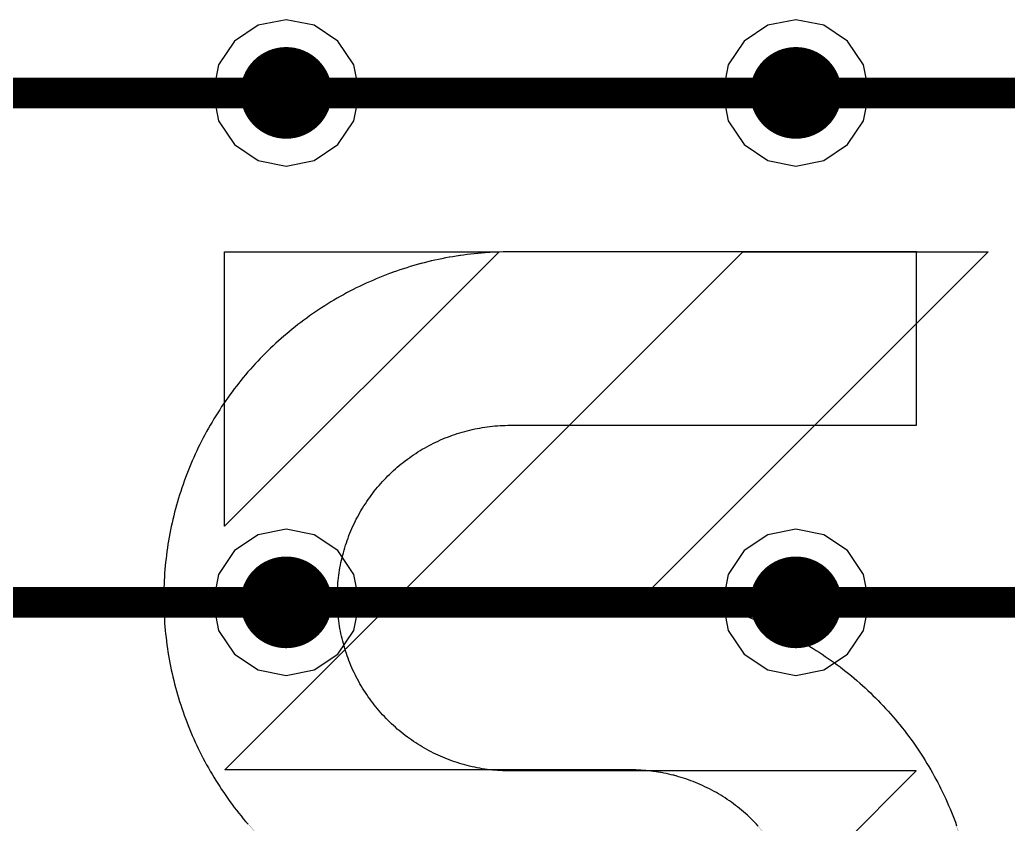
# Model space of a CAD drawing. Extents: x 17 to 262, y 47 to 156.
# Drawn here: x 108.693 to 113.542, y 51.411 to 55.359 of the extents above; entities that cross this region are included whole.
import ezdxf

# ---------------------------------------------------------------- set-up
doc = ezdxf.new("R2010")
doc.units = 0
doc.layers.get('0').update_dxf_attribs({"linetype": 'CONTINUOUS'})
for name, color, linetype in [('BOTTOMLAYER', 5, 'CONTINUOUS'), ('BOTTOMOVERLAY', 54, 'CONTINUOUS'), ('MIDLAYER1', 16, 'CONTINUOUS'), ('MIDLAYER2', 76, 'CONTINUOUS'), ('MULTILAYER', 9, 'CONTINUOUS'), ('TOPLAYER', 1, 'CONTINUOUS'), ('TOPOVERLAY', 2, 'CONTINUOUS'), ('TOPSOLDER', 216, 'CONTINUOUS'), ('VIAHOLELAYER', 16, 'CONTINUOUS')]:
    doc.layers.add(name, color=color, linetype=linetype)

# ---------------------------------------------------------------- blocks, each defined once
blk = doc.blocks.new('3DR_SMALL_B_1')
at = {"layer": 'BOTTOMOVERLAY'}
for p, q in [((5.8347, 2.533), (3.2928, -0.009)), ((6.5817, 0.239), (6.5701, 0.2525)), ((6.5931, 0.2253), (6.5817, 0.239)), ((6.6044, 0.2115), (6.5931, 0.2253)), ((6.6155, 0.1976), (6.6044, 0.2115)), ((6.6265, 0.1836), (6.6155, 0.1976)), ((6.6374, 0.1695), (6.6265, 0.1836)), ((6.6481, 0.1552), (6.6374, 0.1695)), ((6.6586, 0.1409), (6.6481, 0.1552)), ((6.669, 0.1264), (6.6586, 0.1409)), ((6.6793, 0.1118), (6.669, 0.1264)), ((6.6894, 0.0971), (6.6793, 0.1118)), ((6.6993, 0.0823), (6.6894, 0.0971)), ((6.7091, 0.0674), (6.6993, 0.0823)), ((6.7187, 0.0525), (6.7091, 0.0674)), ((6.7282, 0.0374), (6.7187, 0.0525)), ((6.7375, 0.0222), (6.7282, 0.0374)), ((6.7466, 0.0069), (6.7375, 0.0222)), ((6.7556, -0.0085), (6.7466, 0.0069)), ((3.2928, -0.009), (5.2849, -0.009)), ((5.2849, -0.009), (5.2849, -0.009)), ((5.2849, -0.009), (5.2849, -0.009)), ((5.2849, -0.009), (5.296, -0.0091)), ((5.296, -0.0091), (5.3086, -0.0094)), ((5.3086, -0.0094), (5.3212, -0.0099)), ((5.3212, -0.0099), (5.3337, -0.0105)), ((5.3337, -0.0105), (5.3463, -0.0114)), ((5.3463, -0.0114), (5.3588, -0.0124)), ((5.3588, -0.0124), (5.3714, -0.0136)), ((5.3714, -0.0136), (5.3839, -0.015)), ((5.3839, -0.015), (5.3963, -0.0166)), ((5.3963, -0.0166), (5.4088, -0.0183)), ((5.4088, -0.0183), (5.4212, -0.0203)), ((5.4212, -0.0203), (5.4336, -0.0224)), ((5.4336, -0.0224), (5.446, -0.0247)), ((5.446, -0.0247), (5.4583, -0.0272)), ((5.4583, -0.0272), (5.4706, -0.0299)), ((5.4706, -0.0299), (5.4829, -0.0328)), ((5.4829, -0.0328), (5.4951, -0.0358)), ((5.4951, -0.0358), (5.5072, -0.0391)), ((5.5072, -0.0391), (5.5193, -0.0425)), ((5.5193, -0.0425), (5.5314, -0.046)), ((5.5314, -0.046), (5.5434, -0.0498)), ((6.7644, -0.024), (6.7556, -0.0085)), ((6.7731, -0.0395), (6.7644, -0.024)), ((6.7816, -0.0552), (6.7731, -0.0395)), ((5.5434, -0.0498), (5.5554, -0.0537)), ((5.5554, -0.0537), (5.5672, -0.0579)), ((5.5672, -0.0579), (5.5791, -0.0622)), ((5.5791, -0.0622), (5.5908, -0.0666)), ((5.5908, -0.0666), (5.6025, -0.0713)), ((5.6025, -0.0713), (5.6142, -0.0761)), ((5.6142, -0.0761), (5.6257, -0.0811)), ((5.6257, -0.0811), (5.6372, -0.0862)), ((5.6372, -0.0862), (5.6486, -0.0916)), ((5.6486, -0.0916), (5.6599, -0.097)), ((6.79, -0.071), (6.7816, -0.0552)), ((6.7981, -0.0868), (6.79, -0.071)), ((6.8061, -0.1027), (6.7981, -0.0868)), ((5.6599, -0.097), (5.6711, -0.1027)), ((5.6711, -0.1027), (5.6823, -0.1085)), ((5.6823, -0.1085), (5.6933, -0.1145)), ((5.6933, -0.1145), (5.7043, -0.1207)), ((5.7043, -0.1207), (5.7152, -0.127)), ((5.7152, -0.127), (5.726, -0.1335)), ((5.726, -0.1335), (5.7367, -0.1401)), ((5.7367, -0.1401), (5.7473, -0.1469)), ((6.814, -0.1187), (6.8061, -0.1027)), ((6.8216, -0.1348), (6.814, -0.1187)), ((6.8291, -0.1509), (6.8216, -0.1348)), ((5.7473, -0.1469), (5.7577, -0.1539)), ((5.7577, -0.1539), (5.7681, -0.161)), ((5.7681, -0.161), (5.7784, -0.1682)), ((5.7784, -0.1682), (5.7886, -0.1756)), ((5.7886, -0.1756), (5.7986, -0.1832)), ((5.7986, -0.1832), (5.8086, -0.1909)), ((5.8086, -0.1909), (5.8184, -0.1988)), ((6.8365, -0.1672), (6.8291, -0.1509)), ((6.8436, -0.1835), (6.8365, -0.1672)), ((6.8506, -0.1999), (6.8436, -0.1835)), ((5.8184, -0.1988), (5.8281, -0.2068)), ((5.8281, -0.2068), (5.8377, -0.2149)), ((5.8377, -0.2149), (5.8472, -0.2232)), ((5.8472, -0.2232), (5.8565, -0.2316)), ((5.8565, -0.2316), (5.8657, -0.2402)), ((5.8657, -0.2402), (5.8748, -0.2489)), ((6.8574, -0.2164), (6.8506, -0.1999)), ((6.8641, -0.2329), (6.8574, -0.2164)), ((6.8706, -0.2495), (6.8641, -0.2329)), ((5.8748, -0.2489), (5.8838, -0.2577)), ((5.8838, -0.2577), (5.8926, -0.2667)), ((5.8926, -0.2667), (5.9013, -0.2758)), ((5.9013, -0.2758), (5.9099, -0.285)), ((5.9099, -0.285), (5.9183, -0.2943)), ((6.8769, -0.2662), (6.8706, -0.2495)), ((6.883, -0.2829), (6.8769, -0.2662)), ((6.8889, -0.2997), (6.883, -0.2829)), ((5.9183, -0.2943), (5.9266, -0.3038)), ((5.9266, -0.3038), (5.9347, -0.3134)), ((5.9347, -0.3134), (5.9427, -0.3231)), ((5.9427, -0.3231), (5.9506, -0.3329)), ((5.9506, -0.3329), (5.9583, -0.3429)), ((6.8947, -0.3165), (6.8889, -0.2997)), ((6.9003, -0.3335), (6.8947, -0.3165)), ((6.9057, -0.3504), (6.9003, -0.3335)), ((5.9583, -0.3429), (5.9658, -0.3529)), ((5.9658, -0.3529), (5.9733, -0.3631)), ((5.9733, -0.3631), (5.9805, -0.3734)), ((5.9805, -0.3734), (5.9876, -0.3837)), ((5.9876, -0.3837), (5.9946, -0.3942)), ((6.911, -0.3675), (6.9057, -0.3504)), ((6.916, -0.3845), (6.911, -0.3675)), ((6.9209, -0.4017), (6.916, -0.3845)), ((5.9946, -0.3942), (6.0014, -0.4048)), ((6.0014, -0.4048), (6.008, -0.4155)), ((6.008, -0.4155), (6.0145, -0.4263)), ((6.0145, -0.4263), (6.0208, -0.4372)), ((6.9256, -0.4189), (6.9209, -0.4017)), ((6.9301, -0.4361), (6.9256, -0.4189)), ((6.9345, -0.4534), (6.9301, -0.4361)), ((6.0208, -0.4372), (6.027, -0.4481)), ((6.027, -0.4481), (6.0329, -0.4592)), ((6.0329, -0.4592), (6.0388, -0.4704)), ((6.0388, -0.4704), (6.0444, -0.4816)), ((6.0444, -0.4816), (6.0499, -0.4929)), ((6.9386, -0.4707), (6.9345, -0.4534)), ((6.9426, -0.4881), (6.9386, -0.4707)), ((6.0499, -0.4929), (6.0553, -0.5043)), ((6.0553, -0.5043), (6.0604, -0.5158)), ((6.0604, -0.5158), (6.0654, -0.5273)), ((6.0654, -0.5273), (6.0702, -0.539)), ((6.9464, -0.5055), (6.9426, -0.4881)), ((6.95, -0.5229), (6.9464, -0.5055)), ((6.9534, -0.5404), (6.95, -0.5229)), ((6.0702, -0.539), (6.0749, -0.5506)), ((6.0749, -0.5506), (6.0793, -0.5624)), ((6.0793, -0.5624), (6.0836, -0.5742)), ((6.0836, -0.5742), (6.0877, -0.5861)), ((6.9567, -0.5579), (6.9534, -0.5404)), ((6.9597, -0.5755), (6.9567, -0.5579)), ((6.9626, -0.5931), (6.9597, -0.5755)), ((6.0877, -0.5861), (6.0917, -0.5981)), ((6.0917, -0.5981), (6.0954, -0.6101)), ((6.0954, -0.6101), (6.099, -0.6221)), ((6.099, -0.6221), (6.1024, -0.6343)), ((6.9653, -0.6107), (6.9626, -0.5931)), ((6.9678, -0.6283), (6.9653, -0.6107)), ((6.9702, -0.646), (6.9678, -0.6283)), ((6.1024, -0.6343), (6.1057, -0.6464)), ((6.1057, -0.6464), (6.1087, -0.6586)), ((6.1087, -0.6586), (6.1116, -0.6709)), ((6.1116, -0.6709), (6.1143, -0.6832)), ((6.9723, -0.6637), (6.9702, -0.646)), ((6.9743, -0.6814), (6.9723, -0.6637)), ((6.1143, -0.6832), (6.1168, -0.6955)), ((6.1168, -0.6955), (6.1191, -0.7079)), ((6.1191, -0.7079), (6.1212, -0.7203)), ((6.1212, -0.7203), (6.1232, -0.7327)), ((6.976, -0.6991), (6.9743, -0.6814)), ((6.9776, -0.7169), (6.976, -0.6991)), ((6.979, -0.7346), (6.9776, -0.7169)), ((6.1232, -0.7327), (6.1249, -0.7451)), ((6.1249, -0.7451), (6.1265, -0.7576)), ((6.1265, -0.7576), (6.1279, -0.7701)), ((6.1279, -0.7701), (6.1291, -0.7827)), ((6.9802, -0.7524), (6.979, -0.7346)), ((6.9812, -0.7702), (6.9802, -0.7524)), ((6.9821, -0.788), (6.9812, -0.7702)), ((6.1291, -0.7827), (6.1301, -0.7952)), ((6.1301, -0.7952), (6.131, -0.8077)), ((6.131, -0.8077), (6.1316, -0.8203)), ((6.1316, -0.8203), (6.1321, -0.8329)), ((6.9827, -0.8058), (6.9821, -0.788)), ((6.9832, -0.8236), (6.9827, -0.8058)), ((6.9835, -0.8414), (6.9832, -0.8236)), ((6.1321, -0.8329), (6.1324, -0.8455)), ((6.1324, -0.8689), (6.1321, -0.8814)), ((6.1324, -0.8455), (6.1325, -0.8572)), ((6.1325, -0.8572), (6.1324, -0.8572)), ((6.1324, -0.8572), (6.1324, -0.8572)), ((6.1324, -0.8572), (6.1324, -0.8572)), ((6.1324, -0.8572), (6.1325, -0.8572)), ((6.1325, -0.8572), (6.1324, -0.8689)), ((6.9836, -0.8572), (6.9835, -0.8414)), ((6.9835, -0.8732), (6.9836, -0.8572)), ((6.9836, -0.8572), (6.9836, -0.8572)), ((6.9836, -0.8572), (6.9836, -0.8572)), ((6.9836, -0.8572), (6.9836, -0.8572)), ((6.9836, -0.8572), (6.9836, -0.8572)), ((6.9836, -0.8572), (6.9836, -0.8572)), ((6.1301, -0.9191), (6.1291, -0.9317)), ((6.131, -0.9066), (6.1301, -0.9191)), ((6.1316, -0.894), (6.131, -0.9066)), ((6.1321, -0.8814), (6.1316, -0.894)), ((6.9821, -0.9266), (6.9827, -0.9088)), ((6.9827, -0.9088), (6.9832, -0.891)), ((6.9832, -0.891), (6.9835, -0.8732)), ((6.1249, -0.9692), (6.1232, -0.9816)), ((6.1265, -0.9567), (6.1249, -0.9692)), ((6.1279, -0.9442), (6.1265, -0.9567)), ((6.1291, -0.9317), (6.1279, -0.9442)), ((6.979, -0.9799), (6.9802, -0.9622)), ((6.9802, -0.9622), (6.9812, -0.9444)), ((6.9812, -0.9444), (6.9821, -0.9266)), ((6.1191, -1.0065), (6.1168, -1.0188)), ((6.1212, -0.9941), (6.1191, -1.0065)), ((6.1232, -0.9816), (6.1212, -0.9941)), ((6.9743, -1.0332), (6.976, -1.0154)), ((6.976, -1.0154), (6.9776, -0.9977)), ((6.9776, -0.9977), (6.979, -0.9799)), ((6.1087, -1.0557), (6.1057, -1.0679)), ((6.1116, -1.0435), (6.1087, -1.0557)), ((6.1143, -1.0312), (6.1116, -1.0435)), ((6.1168, -1.0188), (6.1143, -1.0312)), ((6.9702, -1.0686), (6.9723, -1.0509)), ((6.9723, -1.0509), (6.9743, -1.0332)), ((6.0954, -1.1043), (6.0917, -1.1163)), ((6.099, -1.0922), (6.0954, -1.1043)), ((6.1024, -1.0801), (6.099, -1.0922)), ((6.1057, -1.0679), (6.1024, -1.0801)), ((6.9626, -1.1215), (6.9653, -1.1038)), ((6.9653, -1.1038), (6.9678, -1.0862)), ((6.9678, -1.0862), (6.9702, -1.0686)), ((6.0793, -1.1519), (6.0749, -1.1637)), ((6.0836, -1.1401), (6.0793, -1.1519)), ((6.0877, -1.1282), (6.0836, -1.1401)), ((6.0917, -1.1163), (6.0877, -1.1282)), ((6.9534, -1.1741), (6.9567, -1.1566)), ((6.9567, -1.1566), (6.9597, -1.139)), ((6.9597, -1.139), (6.9626, -1.1215)), ((6.0553, -1.21), (6.0499, -1.2214)), ((6.0604, -1.1986), (6.0553, -1.21)), ((6.0654, -1.187), (6.0604, -1.1986)), ((6.0702, -1.1754), (6.0654, -1.187)), ((6.0749, -1.1637), (6.0702, -1.1754)), ((6.9426, -1.2264), (6.9464, -1.209)), ((6.9464, -1.209), (6.95, -1.1916)), ((6.95, -1.1916), (6.9534, -1.1741)), ((6.0329, -1.2552), (6.0269, -1.2662)), ((6.0388, -1.244), (6.0329, -1.2552)), ((6.0444, -1.2328), (6.0388, -1.244)), ((6.0499, -1.2214), (6.0444, -1.2328)), ((6.9345, -1.2611), (6.9386, -1.2438)), ((6.9386, -1.2438), (6.9426, -1.2264)), ((6.008, -1.2989), (6.0014, -1.3095)), ((6.0145, -1.2881), (6.008, -1.2989)), ((6.0208, -1.2772), (6.0145, -1.2881)), ((6.0269, -1.2662), (6.0208, -1.2772)), ((6.9209, -1.3128), (6.9256, -1.2956)), ((6.9256, -1.2956), (6.9301, -1.2784)), ((6.9301, -1.2784), (6.9345, -1.2611)), ((5.9732, -1.3513), (5.9658, -1.3615)), ((5.9805, -1.341), (5.9732, -1.3513)), ((5.9876, -1.3306), (5.9805, -1.341)), ((5.9946, -1.3201), (5.9876, -1.3306)), ((6.0014, -1.3095), (5.9946, -1.3201)), ((6.9057, -1.3641), (6.911, -1.347)), ((6.911, -1.347), (6.916, -1.3299)), ((6.916, -1.3299), (6.9209, -1.3128)), ((5.9347, -1.401), (5.9266, -1.4106)), ((5.9427, -1.3913), (5.9347, -1.401)), ((5.9506, -1.3815), (5.9427, -1.3913)), ((5.9583, -1.3715), (5.9506, -1.3815)), ((5.9658, -1.3615), (5.9583, -1.3715)), ((6.8889, -1.4148), (6.8947, -1.3979)), ((6.8947, -1.3979), (6.9003, -1.381)), ((6.9003, -1.381), (6.9057, -1.3641)), ((5.8926, -1.4477), (5.8838, -1.4567)), ((5.9013, -1.4386), (5.8926, -1.4477)), ((5.9099, -1.4294), (5.9013, -1.4386)), ((5.9183, -1.4201), (5.9099, -1.4294)), ((5.9266, -1.4106), (5.9183, -1.4201)), ((6.8706, -1.465), (6.8769, -1.4483)), ((6.8769, -1.4483), (6.883, -1.4316)), ((6.883, -1.4316), (6.8889, -1.4148)), ((5.8377, -1.4995), (5.8281, -1.5076)), ((5.8471, -1.4912), (5.8377, -1.4995)), ((5.8565, -1.4828), (5.8471, -1.4912)), ((5.8657, -1.4742), (5.8565, -1.4828)), ((5.8748, -1.4655), (5.8657, -1.4742)), ((5.8838, -1.4567), (5.8748, -1.4655)), ((6.8506, -1.5146), (6.8575, -1.4981)), ((6.8575, -1.4981), (6.8641, -1.4816)), ((6.8641, -1.4816), (6.8706, -1.465)), ((5.7784, -1.5462), (5.7681, -1.5534)), ((5.7885, -1.5387), (5.7784, -1.5462)), ((5.7986, -1.5312), (5.7885, -1.5387)), ((5.8085, -1.5235), (5.7986, -1.5312)), ((5.8184, -1.5156), (5.8085, -1.5235)), ((5.8281, -1.5076), (5.8184, -1.5156)), ((6.8292, -1.5635), (6.8365, -1.5473)), ((6.8365, -1.5473), (6.8437, -1.5309)), ((6.8437, -1.5309), (6.8506, -1.5146)), ((5.6933, -1.5999), (5.6822, -1.6059)), ((5.7043, -1.5937), (5.6933, -1.5999)), ((5.7152, -1.5874), (5.7043, -1.5937)), ((5.7259, -1.5809), (5.7152, -1.5874)), ((5.7366, -1.5743), (5.7259, -1.5809)), ((5.7472, -1.5675), (5.7366, -1.5743)), ((5.7577, -1.5605), (5.7472, -1.5675)), ((5.7681, -1.5534), (5.7577, -1.5605)), ((6.8062, -1.6117), (6.814, -1.5957)), ((6.814, -1.5957), (6.8217, -1.5797)), ((6.8217, -1.5797), (6.8292, -1.5635)), ((5.5908, -1.6478), (5.579, -1.6522)), ((5.6025, -1.6431), (5.5908, -1.6478)), ((5.6141, -1.6383), (5.6025, -1.6431)), ((5.6257, -1.6333), (5.6141, -1.6383)), ((5.6371, -1.6282), (5.6257, -1.6333)), ((5.6485, -1.6228), (5.6371, -1.6282)), ((5.6599, -1.6173), (5.6485, -1.6228)), ((5.6711, -1.6117), (5.6599, -1.6173)), ((5.6822, -1.6059), (5.6711, -1.6117)), ((6.7817, -1.6592), (6.79, -1.6435)), ((6.79, -1.6435), (6.7982, -1.6276)), ((6.7982, -1.6276), (6.8062, -1.6117)), ((5.4087, -1.6961), (5.3963, -1.6978)), ((5.4212, -1.6941), (5.4087, -1.6961)), ((5.4336, -1.692), (5.4212, -1.6941)), ((5.4459, -1.6897), (5.4336, -1.692)), ((5.4583, -1.6872), (5.4459, -1.6897)), ((5.4706, -1.6845), (5.4583, -1.6872)), ((5.4828, -1.6816), (5.4706, -1.6845)), ((5.495, -1.6786), (5.4828, -1.6816)), ((5.5072, -1.6753), (5.495, -1.6786)), ((5.5193, -1.6719), (5.5072, -1.6753)), ((5.5314, -1.6684), (5.5193, -1.6719)), ((5.5434, -1.6646), (5.5314, -1.6684)), ((5.5553, -1.6606), (5.5434, -1.6646)), ((5.5672, -1.6565), (5.5553, -1.6606)), ((5.579, -1.6522), (5.5672, -1.6565)), ((6.7557, -1.7059), (6.7645, -1.6904)), ((6.7645, -1.6904), (6.7732, -1.6749)), ((6.7732, -1.6749), (6.7817, -1.6592)), ((5.2843, -1.7054), (3.2919, -1.7054)), ((3.2919, -1.7054), (3.2919, -2.5565)), ((5.296, -1.7053), (5.2843, -1.7054)), ((5.2843, -1.7054), (5.2843, -1.7054)), ((5.2843, -1.7054), (5.2843, -1.7054)), ((5.2843, -1.7054), (5.2843, -1.7054)), ((5.3085, -1.705), (5.296, -1.7053)), ((5.3211, -1.7045), (5.3085, -1.705)), ((5.3337, -1.7039), (5.3211, -1.7045)), ((5.3462, -1.703), (5.3337, -1.7039)), ((5.3588, -1.702), (5.3462, -1.703)), ((5.3713, -1.7008), (5.3588, -1.702)), ((5.3838, -1.6994), (5.3713, -1.7008)), ((5.3963, -1.6978), (5.3838, -1.6994)), ((6.7282, -1.7518), (6.7375, -1.7366)), ((6.7375, -1.7366), (6.7467, -1.7213)), ((6.7467, -1.7213), (6.7557, -1.7059)), ((6.6993, -1.7967), (6.7091, -1.7819)), ((6.7091, -1.7819), (6.7188, -1.7669)), ((6.7188, -1.7669), (6.7282, -1.7518)), ((6.6587, -1.8552), (6.6691, -1.8408)), ((6.6691, -1.8408), (6.6793, -1.8262)), ((6.6793, -1.8262), (6.6894, -1.8115)), ((6.6894, -1.8115), (6.6993, -1.7967)), ((6.6266, -1.898), (6.6374, -1.8838)), ((6.6374, -1.8838), (6.6481, -1.8696)), ((6.6481, -1.8696), (6.6587, -1.8552)), ((6.5932, -1.9397), (6.6045, -1.9259)), ((6.6045, -1.9259), (6.6156, -1.912)), ((6.6156, -1.912), (6.6266, -1.898)), ((6.5466, -1.9936), (6.5585, -1.9803)), ((6.5585, -1.9803), (6.5702, -1.9669)), ((6.5702, -1.9669), (6.5818, -1.9534)), ((6.5818, -1.9534), (6.5932, -1.9397)), ((6.4978, -2.0456), (6.5102, -2.0328)), ((6.5102, -2.0328), (6.5225, -2.0199)), ((6.5225, -2.0199), (6.5346, -2.0068)), ((6.5346, -2.0068), (6.5466, -1.9936)), ((6.4469, -2.0954), (6.4599, -2.0832)), ((6.4599, -2.0832), (6.4727, -2.0708)), ((6.4727, -2.0708), (6.4853, -2.0582)), ((6.4853, -2.0582), (6.4978, -2.0456)), ((6.394, -2.1431), (6.4074, -2.1314)), ((6.4074, -2.1314), (6.4207, -2.1195)), ((6.4207, -2.1195), (6.4339, -2.1075)), ((6.4339, -2.1075), (6.4469, -2.0954)), ((6.3391, -2.1885), (6.353, -2.1774)), ((6.353, -2.1774), (6.3668, -2.1661)), ((6.3668, -2.1661), (6.3804, -2.1547)), ((6.3804, -2.1547), (6.394, -2.1431)), ((6.2823, -2.2316), (6.2967, -2.221)), ((6.2967, -2.221), (6.3109, -2.2104)), ((6.3109, -2.2104), (6.3251, -2.1995)), ((6.3251, -2.1995), (6.3391, -2.1885)), ((6.2089, -2.282), (6.2238, -2.2723)), ((6.2238, -2.2723), (6.2386, -2.2623)), ((6.2386, -2.2623), (6.2533, -2.2522)), ((6.2533, -2.2522), (6.2679, -2.242)), ((6.2679, -2.242), (6.2823, -2.2316)), ((6.133, -2.3286), (6.1484, -2.3196)), ((6.1484, -2.3196), (6.1637, -2.3104)), ((6.1637, -2.3104), (6.1789, -2.3011)), ((6.1789, -2.3011), (6.1939, -2.2917)), ((6.1939, -2.2917), (6.2089, -2.282)), ((6.0388, -2.3791), (6.0547, -2.3711)), ((6.0547, -2.3711), (6.0706, -2.3629)), ((6.0706, -2.3629), (6.0863, -2.3546)), ((6.0863, -2.3546), (6.102, -2.3461)), ((6.102, -2.3461), (6.1175, -2.3374)), ((6.1175, -2.3374), (6.133, -2.3286)), ((5.9252, -2.4304), (5.9416, -2.4236)), ((5.9416, -2.4236), (5.958, -2.4166)), ((5.958, -2.4166), (5.9743, -2.4094)), ((5.9743, -2.4094), (5.9906, -2.4021)), ((5.9906, -2.4021), (6.0067, -2.3946)), ((6.0067, -2.3946), (6.0228, -2.3869)), ((6.0228, -2.3869), (6.0388, -2.3791)), ((5.8081, -2.4732), (5.825, -2.4676)), ((5.825, -2.4676), (5.8419, -2.4619)), ((5.8419, -2.4619), (5.8587, -2.4559)), ((5.8587, -2.4559), (5.8754, -2.4498)), ((5.8754, -2.4498), (5.8921, -2.4435)), ((5.8921, -2.4435), (5.9087, -2.437)), ((5.9087, -2.437), (5.9252, -2.4304)), ((5.6187, -2.5229), (5.6361, -2.5193)), ((5.6361, -2.5193), (5.6535, -2.5155)), ((5.6535, -2.5155), (5.6709, -2.5115)), ((5.6709, -2.5115), (5.6882, -2.5074)), ((5.6882, -2.5074), (5.7055, -2.503)), ((5.7055, -2.503), (5.7227, -2.4985)), ((5.7227, -2.4985), (5.7399, -2.4938)), ((5.7399, -2.4938), (5.757, -2.4889)), ((5.757, -2.4889), (5.7741, -2.4839)), ((5.7741, -2.4839), (5.7911, -2.4786)), ((5.7911, -2.4786), (5.8081, -2.4732)), ((3.2919, -2.5565), (5.2843, -2.5565)), ((5.2843, -2.5565), (5.3002, -2.5564)), ((5.2843, -2.5565), (5.2843, -2.5565)), ((5.3002, -2.5564), (5.3181, -2.5561)), ((5.3181, -2.5561), (5.3359, -2.5556)), ((5.3359, -2.5556), (5.3537, -2.555)), ((5.3537, -2.555), (5.3715, -2.5542)), ((5.3715, -2.5542), (5.3892, -2.5531)), ((5.3892, -2.5531), (5.407, -2.5519)), ((5.407, -2.5519), (5.4248, -2.5505)), ((5.4248, -2.5505), (5.4425, -2.5489)), ((5.4425, -2.5489), (5.4602, -2.5472)), ((5.4602, -2.5472), (5.478, -2.5452)), ((5.478, -2.5452), (5.4956, -2.5431)), ((5.4956, -2.5431), (5.5133, -2.5407)), ((5.5133, -2.5407), (5.5309, -2.5382)), ((5.5309, -2.5382), (5.5485, -2.5355)), ((5.5485, -2.5355), (5.5661, -2.5327)), ((5.5661, -2.5327), (5.5837, -2.5296)), ((5.5837, -2.5296), (5.6012, -2.5264)), ((5.6012, -2.5264), (5.6187, -2.5229))]:
    blk.add_line(p, q, dxfattribs=at)
at = {"layer": 'BOTTOMOVERLAY', "const_width": 0.00119}
for points in [[(5.8345, 2.5336), (3.2913, -0.0096)], [(5.2849, -0.0096), (3.2913, -0.0096)], [(5.2843, -1.7048), (3.2913, -1.7048)], [(3.2913, -1.7048), (3.2913, -2.5571)], [(5.2843, -2.5571), (3.2913, -2.5571)]]:
    blk.add_lwpolyline(points, dxfattribs=at)
for points in [[(5.3477, 0.8416, -0.402614), (6.9842, -0.8572)], [(5.2849, -0.0096, -0.413408), (6.1318, -0.8572)], [(6.1318, -0.8572, -0.41358), (5.2843, -1.7048)], [(6.9842, -0.8572, -0.413574), (5.2843, -2.5571)]]:
    blk.add_lwpolyline(points, format="xyb", dxfattribs=at)
at = {"layer": 'BOTTOMOVERLAY', "const_width": 0.000592}
for points in [[(3.291, -0.0096, 1), (3.2916, -0.0096, 1)], [(3.291, -0.0096, 1), (3.2916, -0.0096, 1)], [(5.2846, -0.0096, 1), (5.2852, -0.0096, 1)], [(5.2846, -0.0096, 1), (5.2852, -0.0096, 1)], [(6.1315, -0.8572, 1), (6.1321, -0.8572, 1)], [(6.1315, -0.8572, 1), (6.1321, -0.8572, 1)], [(6.9839, -0.8572, 1), (6.9845, -0.8572, 1)], [(6.9839, -0.8572, 1), (6.9845, -0.8572, 1)], [(3.291, -1.7048, 1), (3.2916, -1.7048, 1)], [(3.291, -1.7048, 1), (3.2916, -1.7048, 1)], [(5.284, -1.7048, 1), (5.2846, -1.7048, 1)], [(5.284, -1.7048, 1), (5.2846, -1.7048, 1)], [(3.291, -2.5571, 1), (3.2916, -2.5571, 1)], [(3.291, -2.5571, 1), (3.2916, -2.5571, 1)], [(5.284, -2.5571, 1), (5.2846, -2.5571, 1)], [(5.284, -2.5571, 1), (5.2846, -2.5571, 1)]]:
    blk.add_lwpolyline(points, format="xyb", close=True, dxfattribs=at)
blk = doc.blocks.new('3DR_SMALL_2')
at = {"layer": 'TOPOVERLAY'}
for p, q in [((-5.9732, 0.0145), (-3.4313, 2.5565)), ((-2.2277, 2.5565), (-3.9187, 0.8655)), ((-3.4313, 2.5565), (-2.2277, 2.5565)), ((-3.9187, 0.8655), (-3.9189, 0.8653)), ((-3.9189, 0.8653), (-3.9189, 0.8652)), ((-3.9189, 0.8652), (-3.9189, 0.8651)), ((-3.9189, 0.8651), (-3.9189, 0.8649)), ((-3.9189, 0.8649), (-3.9189, 0.8648)), ((-3.9189, 0.8648), (-3.9187, 0.8646)), ((-3.9187, 0.8646), (-3.9185, 0.8645)), ((-3.9185, 0.8645), (-3.9185, 0.8645)), ((-3.9185, 0.8645), (-3.9183, 0.8645)), ((-3.9183, 0.8645), (-3.9183, 0.8644)), ((-3.9183, 0.8644), (-3.9127, 0.8642)), ((-3.9127, 0.8642), (-3.8949, 0.8634)), ((-3.8949, 0.8634), (-3.8771, 0.8624)), ((-3.8771, 0.8624), (-3.8593, 0.8612)), ((-3.8593, 0.8612), (-3.8416, 0.8598)), ((-3.8416, 0.8598), (-3.8238, 0.8582)), ((-3.8238, 0.8582), (-3.8061, 0.8564)), ((-3.8061, 0.8564), (-3.7884, 0.8544)), ((-3.7884, 0.8544), (-3.7707, 0.8523)), ((-3.7707, 0.8523), (-3.753, 0.85)), ((-3.753, 0.85), (-3.7354, 0.8475)), ((-3.7354, 0.8475), (-3.7178, 0.8448)), ((-3.7178, 0.8448), (-3.7002, 0.8419)), ((-3.7002, 0.8419), (-3.6826, 0.8388)), ((-3.6826, 0.8388), (-3.6651, 0.8356)), ((-3.6651, 0.8356), (-3.6476, 0.8322)), ((-3.6476, 0.8322), (-3.6302, 0.8285)), ((-3.6302, 0.8285), (-3.6128, 0.8247)), ((-3.6128, 0.8247), (-3.5954, 0.8208)), ((-3.5954, 0.8208), (-3.5781, 0.8166)), ((-3.5781, 0.8166), (-3.5608, 0.8123)), ((-3.5608, 0.8123), (-3.5436, 0.8077)), ((-3.5436, 0.8077), (-3.5264, 0.803)), ((-3.5264, 0.803), (-3.5092, 0.7982)), ((-3.5092, 0.7982), (-3.4922, 0.7931)), ((-3.4922, 0.7931), (-3.4751, 0.7879)), ((-3.4751, 0.7879), (-3.4582, 0.7824)), ((-3.4582, 0.7824), (-3.4412, 0.7769)), ((-3.4412, 0.7769), (-3.4244, 0.7711)), ((-3.4244, 0.7711), (-3.4076, 0.7651)), ((-3.4076, 0.7651), (-3.3908, 0.759)), ((-3.3908, 0.759), (-3.3742, 0.7527)), ((-3.3742, 0.7527), (-3.3576, 0.7462)), ((-3.3576, 0.7462), (-3.341, 0.7396)), ((-3.341, 0.7396), (-3.3246, 0.7328)), ((-3.3246, 0.7328), (-3.3082, 0.7258)), ((-3.3082, 0.7258), (-3.2919, 0.7186)), ((-3.2919, 0.7186), (-3.2756, 0.7113)), ((-3.2756, 0.7113), (-3.2595, 0.7038)), ((-3.2595, 0.7038), (-3.2434, 0.6961)), ((-3.2434, 0.6961), (-3.2274, 0.6883)), ((-3.2274, 0.6883), (-3.2115, 0.6803)), ((-3.2115, 0.6803), (-3.1957, 0.6721)), ((-3.1957, 0.6721), (-3.1799, 0.6638)), ((-3.1799, 0.6638), (-3.1642, 0.6553)), ((-3.1642, 0.6553), (-3.1487, 0.6466)), ((-3.1487, 0.6466), (-3.1332, 0.6378)), ((-3.1332, 0.6378), (-3.1178, 0.6288)), ((-3.1178, 0.6288), (-3.1025, 0.6196)), ((-3.1025, 0.6196), (-3.0873, 0.6103)), ((-3.0873, 0.6103), (-3.0722, 0.6009)), ((-3.0722, 0.6009), (-3.0572, 0.5912)), ((-3.0572, 0.5912), (-3.0424, 0.5814)), ((-3.0424, 0.5814), (-3.0276, 0.5715)), ((-3.0276, 0.5715), (-3.0129, 0.5614)), ((-3.0129, 0.5614), (-2.9983, 0.5512)), ((-2.9983, 0.5512), (-2.9838, 0.5408)), ((-2.9838, 0.5408), (-2.9695, 0.5302)), ((-2.9695, 0.5302), (-2.9552, 0.5195)), ((-2.9552, 0.5195), (-2.9411, 0.5087)), ((-2.9411, 0.5087), (-2.9271, 0.4977)), ((-2.9271, 0.4977), (-2.9132, 0.4865)), ((-2.9132, 0.4865), (-2.8994, 0.4753)), ((-2.8994, 0.4753), (-2.8857, 0.4638)), ((-2.8857, 0.4638), (-2.8722, 0.4523)), ((-2.8722, 0.4523), (-2.8587, 0.4405)), ((-2.8587, 0.4405), (-2.8454, 0.4287)), ((-2.8454, 0.4287), (-2.8323, 0.4167)), ((-2.8323, 0.4167), (-2.8192, 0.4046)), ((-2.8192, 0.4046), (-2.8063, 0.3923)), ((-2.8063, 0.3923), (-2.7935, 0.3799)), ((-2.7935, 0.3799), (-2.7808, 0.3674)), ((-2.7808, 0.3674), (-2.7683, 0.3547)), ((-2.7683, 0.3547), (-2.7559, 0.3419)), ((-2.7559, 0.3419), (-2.7436, 0.329)), ((-2.7436, 0.329), (-2.7315, 0.3159)), ((-2.7315, 0.3159), (-2.7195, 0.3028)), ((-2.7195, 0.3028), (-2.7076, 0.2895)), ((-2.7076, 0.2895), (-2.6959, 0.276)), ((-2.6959, 0.276), (-2.6844, 0.2625)), ((-2.6844, 0.2625), (-2.6729, 0.2488)), ((-2.6729, 0.2488), (-2.6616, 0.235)), ((-2.6616, 0.235), (-2.6505, 0.2211)), ((-2.6505, 0.2211), (-2.6395, 0.2071)), ((-2.6395, 0.2071), (-2.6287, 0.193)), ((-2.6287, 0.193), (-2.618, 0.1787)), ((-2.618, 0.1787), (-2.6074, 0.1644)), ((-2.6074, 0.1644), (-2.597, 0.1499)), ((-2.597, 0.1499), (-2.5868, 0.1353)), ((-2.5868, 0.1353), (-2.5767, 0.1206)), ((-2.5767, 0.1206), (-2.5667, 0.1058)), ((-2.5667, 0.1058), (-2.557, 0.0909)), ((-2.557, 0.0909), (-2.5473, 0.076)), ((-2.5473, 0.076), (-2.5379, 0.0609)), ((-2.5379, 0.0609), (-2.5286, 0.0457)), ((-3.9811, 0.0145), (-5.9732, 0.0145)), ((-3.97, 0.0144), (-3.9811, 0.0145)), ((-3.9811, 0.0145), (-3.9811, 0.0145)), ((-3.9811, 0.0145), (-3.9811, 0.0145)), ((-3.9574, 0.0141), (-3.97, 0.0144)), ((-3.9449, 0.0136), (-3.9574, 0.0141)), ((-3.9323, 0.013), (-3.9449, 0.0136)), ((-3.9197, 0.0121), (-3.9323, 0.013)), ((-3.9072, 0.0111), (-3.9197, 0.0121)), ((-3.8947, 0.0099), (-3.9072, 0.0111)), ((-3.8822, 0.0085), (-3.8947, 0.0099)), ((-3.8697, 0.0069), (-3.8822, 0.0085)), ((-3.8572, 0.0052), (-3.8697, 0.0069)), ((-3.8448, 0.0032), (-3.8572, 0.0052)), ((-3.8324, 0.0011), (-3.8448, 0.0032)), ((-3.82, -0.0012), (-3.8324, 0.0011)), ((-2.5286, 0.0457), (-2.5194, 0.0304)), ((-2.5194, 0.0304), (-2.5104, 0.015)), ((-2.5104, 0.015), (-2.5016, -0.0005)), ((-3.8077, -0.0037), (-3.82, -0.0012)), ((-3.7954, -0.0064), (-3.8077, -0.0037)), ((-3.7832, -0.0093), (-3.7954, -0.0064)), ((-3.771, -0.0123), (-3.7832, -0.0093)), ((-3.7588, -0.0156), (-3.771, -0.0123)), ((-3.7467, -0.019), (-3.7588, -0.0156)), ((-3.7346, -0.0225), (-3.7467, -0.019)), ((-3.7226, -0.0263), (-3.7346, -0.0225)), ((-3.7107, -0.0303), (-3.7226, -0.0263)), ((-3.6988, -0.0344), (-3.7107, -0.0303)), ((-3.687, -0.0387), (-3.6988, -0.0344)), ((-3.6752, -0.0431), (-3.687, -0.0387)), ((-3.6635, -0.0478), (-3.6752, -0.0431)), ((-3.6519, -0.0526), (-3.6635, -0.0478)), ((-2.5016, -0.0005), (-2.4929, -0.0161)), ((-2.4929, -0.0161), (-2.4844, -0.0317)), ((-2.4844, -0.0317), (-2.4761, -0.0475)), ((-2.4761, -0.0475), (-2.4679, -0.0633)), ((-3.6403, -0.0576), (-3.6519, -0.0526)), ((-3.6289, -0.0627), (-3.6403, -0.0576)), ((-3.6175, -0.0681), (-3.6289, -0.0627)), ((-3.6061, -0.0736), (-3.6175, -0.0681)), ((-3.5949, -0.0792), (-3.6061, -0.0736)), ((-3.5838, -0.085), (-3.5949, -0.0792)), ((-3.5727, -0.091), (-3.5838, -0.085)), ((-3.5617, -0.0972), (-3.5727, -0.091)), ((-2.4679, -0.0633), (-2.4599, -0.0792)), ((-2.4599, -0.0792), (-2.4521, -0.0952)), ((-2.4521, -0.0952), (-2.4444, -0.1113)), ((-3.5508, -0.1035), (-3.5617, -0.0972)), ((-3.5401, -0.11), (-3.5508, -0.1035)), ((-3.5294, -0.1166), (-3.5401, -0.11)), ((-3.5188, -0.1234), (-3.5294, -0.1166)), ((-3.5083, -0.1304), (-3.5188, -0.1234)), ((-3.4979, -0.1375), (-3.5083, -0.1304)), ((-3.4876, -0.1447), (-3.4979, -0.1375)), ((-3.4775, -0.1521), (-3.4876, -0.1447)), ((-2.4444, -0.1113), (-2.4369, -0.1275)), ((-2.4369, -0.1275), (-2.4296, -0.1437)), ((-2.4296, -0.1437), (-2.4224, -0.16)), ((-3.4674, -0.1597), (-3.4775, -0.1521)), ((-3.4575, -0.1674), (-3.4674, -0.1597)), ((-3.4476, -0.1753), (-3.4575, -0.1674)), ((-3.4379, -0.1833), (-3.4476, -0.1753)), ((-3.4283, -0.1914), (-3.4379, -0.1833)), ((-3.4189, -0.1997), (-3.4283, -0.1914)), ((-2.4224, -0.16), (-2.4154, -0.1764)), ((-2.4154, -0.1764), (-2.4086, -0.1929)), ((-2.4086, -0.1929), (-2.402, -0.2094)), ((-3.4095, -0.2081), (-3.4189, -0.1997)), ((-3.4003, -0.2167), (-3.4095, -0.2081)), ((-3.3912, -0.2254), (-3.4003, -0.2167)), ((-3.3823, -0.2342), (-3.3912, -0.2254)), ((-3.3734, -0.2432), (-3.3823, -0.2342)), ((-2.402, -0.2094), (-2.3955, -0.226)), ((-2.3955, -0.226), (-2.3892, -0.2427)), ((-3.3647, -0.2523), (-3.3734, -0.2432)), ((-3.3562, -0.2615), (-3.3647, -0.2523)), ((-2.3892, -0.2427), (-2.3831, -0.2594))]:
    blk.add_line(p, q, dxfattribs=at)
at = {"layer": 'TOPOVERLAY', "const_width": 0.00119}
for points in [[(-5.9748, 1.208), (-5.9748, 2.5571)], [(-5.9748, 2.5571), (-4.6257, 2.5571)], [(-5.9748, 1.208), (-4.6257, 2.5571)], [(-5.9747, 0.0139), (-3.4316, 2.5571)], [(-3.9183, 0.8651), (-2.2263, 2.5571)], [(-3.4316, 2.5571), (-2.2263, 2.5571)], [(-5.9747, 0.0139), (-3.9811, 0.0139)]]:
    blk.add_lwpolyline(points, dxfattribs=at)
at = {"layer": 'TOPOVERLAY', "const_width": 0.000592}
for points in [[(-5.9751, 2.5571, 1), (-5.9745, 2.5571, 1)], [(-5.9751, 2.5571, 1), (-5.9745, 2.5571, 1)], [(-4.626, 2.5571, 1), (-4.6254, 2.5571, 1)], [(-4.626, 2.5571, 1), (-4.6254, 2.5571, 1)], [(-3.4319, 2.5571, 1), (-3.4313, 2.5571, 1)], [(-3.4319, 2.5571, 1), (-3.4313, 2.5571, 1)], [(-2.2266, 2.5571, 1), (-2.226, 2.5571, 1)], [(-2.2266, 2.5571, 1), (-2.226, 2.5571, 1)], [(-5.9751, 1.208, 1), (-5.9745, 1.208, 1)], [(-5.9751, 1.208, 1), (-5.9745, 1.208, 1)], [(-3.9186, 0.8651, 1), (-3.918, 0.8651, 1)], [(-3.9186, 0.8651, 1), (-3.918, 0.8651, 1)], [(-5.975, 0.0139, 1), (-5.9744, 0.0139, 1)], [(-5.975, 0.0139, 1), (-5.9744, 0.0139, 1)], [(-3.9814, 0.0139, 1), (-3.9808, 0.0139, 1)], [(-3.9814, 0.0139, 1), (-3.9808, 0.0139, 1)]]:
    blk.add_lwpolyline(points, format="xyb", close=True, dxfattribs=at)
at = {"layer": 'TOPOVERLAY', "const_width": 0.00119}
for points in [[(-3.9183, 0.8651, -0.402614), (-2.2819, -0.8337)], [(-3.9811, 0.0139, -0.413408), (-3.1342, -0.8337)]]:
    blk.add_lwpolyline(points, format="xyb", dxfattribs=at)
at = {"layer": 'TOPSOLDER'}
for p, q in [((-4.6272, 2.5565), (-5.9742, 1.2095)), ((-5.9742, 1.2095), (-5.9742, 2.5565)), ((-5.9742, 2.5565), (-4.6272, 2.5565))]:
    blk.add_line(p, q, dxfattribs=at)

msp = doc.modelspace()

# ---------------------------------------------------------------- linework, layer by layer
at = {"layer": 'BOTTOMLAYER', "const_width": 0.225}
for points in [[(109.8875, 55, 1), (110.1125, 55, 1)], [(112.3875, 55, 1), (112.6125, 55, 1)], [(109.8875, 52.5, 1), (110.1125, 52.5, 1)], [(112.3875, 52.5, 1), (112.6125, 52.5, 1)]]:
    msp.add_lwpolyline(points, format="xyb", close=True, dxfattribs=at)
at = {"layer": 'MIDLAYER1'}
for p, q in [((109.8627, 55.3316), (109.7462, 55.2538)), ((110, 55.3589), (109.8627, 55.3316)), ((110.1373, 55.3316), (110, 55.3589)), ((110.2538, 55.2538), (110.1373, 55.3316)), ((112.3627, 55.3316), (112.2462, 55.2538)), ((112.5, 55.3589), (112.3627, 55.3316)), ((112.6373, 55.3316), (112.5, 55.3589)), ((112.7538, 55.2538), (112.6373, 55.3316)), ((109.7462, 55.2538), (109.6684, 55.1373)), ((110.3316, 55.1373), (110.2538, 55.2538)), ((112.2462, 55.2538), (112.1684, 55.1373)), ((112.8316, 55.1373), (112.7538, 55.2538)), ((109.6684, 55.1373), (109.6411, 55)), ((110.3589, 55), (110.3316, 55.1373)), ((112.1684, 55.1373), (112.1411, 55)), ((112.8589, 55), (112.8316, 55.1373)), ((109.6411, 55), (109.6684, 54.8627)), ((110.3316, 54.8627), (110.3589, 55)), ((112.1411, 55), (112.1684, 54.8627)), ((112.8316, 54.8627), (112.8589, 55)), ((109.6684, 54.8627), (109.7462, 54.7462)), ((110.2538, 54.7462), (110.3316, 54.8627)), ((112.1684, 54.8627), (112.2462, 54.7462)), ((112.7538, 54.7462), (112.8316, 54.8627)), ((109.7462, 54.7462), (109.8627, 54.6684)), ((110.1373, 54.6684), (110.2538, 54.7462)), ((112.2462, 54.7462), (112.3627, 54.6684)), ((112.6373, 54.6684), (112.7538, 54.7462)), ((109.8627, 54.6684), (110, 54.6411)), ((110, 54.6411), (110.1373, 54.6684)), ((112.3627, 54.6684), (112.5, 54.6411)), ((112.5, 54.6411), (112.6373, 54.6684)), ((110, 52.8589), (109.8627, 52.8316)), ((110.1373, 52.8316), (110, 52.8589)), ((112.5, 52.8589), (112.3627, 52.8316)), ((112.6373, 52.8316), (112.5, 52.8589)), ((109.8627, 52.8316), (109.7462, 52.7538)), ((110.2538, 52.7538), (110.1373, 52.8316)), ((112.3627, 52.8316), (112.2462, 52.7538)), ((112.7538, 52.7538), (112.6373, 52.8316)), ((109.7462, 52.7538), (109.6684, 52.6373)), ((110.3316, 52.6373), (110.2538, 52.7538)), ((112.2462, 52.7538), (112.1684, 52.6373)), ((112.8316, 52.6373), (112.7538, 52.7538)), ((109.6684, 52.6373), (109.6411, 52.5)), ((110.3589, 52.5), (110.3316, 52.6373)), ((112.1684, 52.6373), (112.1411, 52.5)), ((112.8589, 52.5), (112.8316, 52.6373)), ((109.6411, 52.5), (109.6684, 52.3627)), ((110.3316, 52.3627), (110.3589, 52.5)), ((112.1411, 52.5), (112.1684, 52.3627)), ((112.8316, 52.3627), (112.8589, 52.5)), ((109.6684, 52.3627), (109.7462, 52.2462)), ((110.2538, 52.2462), (110.3316, 52.3627)), ((112.1684, 52.3627), (112.2462, 52.2462)), ((112.7538, 52.2462), (112.8316, 52.3627)), ((109.7462, 52.2462), (109.8627, 52.1684)), ((110.1373, 52.1684), (110.2538, 52.2462)), ((112.2462, 52.2462), (112.3627, 52.1684)), ((112.6373, 52.1684), (112.7538, 52.2462)), ((109.8627, 52.1684), (110, 52.1411)), ((110, 52.1411), (110.1373, 52.1684)), ((112.3627, 52.1684), (112.5, 52.1411)), ((112.5, 52.1411), (112.6373, 52.1684))]:
    msp.add_line(p, q, dxfattribs=at)
at = {"layer": 'MIDLAYER1', "const_width": 0.225}
for points in [[(109.8875, 55, 1), (110.1125, 55, 1)], [(112.3875, 55, 1), (112.6125, 55, 1)], [(109.8875, 52.5, 1), (110.1125, 52.5, 1)], [(112.3875, 52.5, 1), (112.6125, 52.5, 1)]]:
    msp.add_lwpolyline(points, format="xyb", close=True, dxfattribs=at)
at = {"layer": 'MIDLAYER2', "const_width": 0.225}
for points in [[(109.8875, 55, 1), (110.1125, 55, 1)], [(112.3875, 55, 1), (112.6125, 55, 1)], [(109.8875, 52.5, 1), (110.1125, 52.5, 1)], [(112.3875, 52.5, 1), (112.6125, 52.5, 1)]]:
    msp.add_lwpolyline(points, format="xyb", close=True, dxfattribs=at)
at = {"layer": 'MULTILAYER', "const_width": 0.225}
for points in [[(109.8875, 55, 1), (110.1125, 55, 1)], [(112.3875, 55, 1), (112.6125, 55, 1)], [(109.8875, 52.5, 1), (110.1125, 52.5, 1)], [(112.3875, 52.5, 1), (112.6125, 52.5, 1)]]:
    msp.add_lwpolyline(points, format="xyb", close=True, dxfattribs=at)
at = {"layer": 'TOPLAYER', "const_width": 0.225}
for points in [[(109.8875, 55, 1), (110.1125, 55, 1)], [(112.3875, 55, 1), (112.6125, 55, 1)], [(109.8875, 52.5, 1), (110.1125, 52.5, 1)], [(112.3875, 52.5, 1), (112.6125, 52.5, 1)]]:
    msp.add_lwpolyline(points, format="xyb", close=True, dxfattribs=at)
at = {"layer": 'TOPLAYER', "const_width": 0.15}
for points in [[(102.5, 55), (125, 55)], [(105, 52.5), (125, 52.5)]]:
    msp.add_lwpolyline(points, dxfattribs=at)
at = {"layer": 'VIAHOLELAYER', "const_width": 0.1}
for points in [[(109.95, 55, 1), (110.05, 55, 1)], [(112.45, 55, 1), (112.55, 55, 1)], [(109.95, 52.5, 1), (110.05, 52.5, 1)], [(112.45, 52.5, 1), (112.55, 52.5, 1)]]:
    msp.add_lwpolyline(points, format="xyb", close=True, dxfattribs=at)

# ---------------------------------------------------------------- block references
at = {"rotation": 180}
msp.add_blockref('3DR_SMALL_B_1', (116.3828, 51.6636), dxfattribs=at)
msp.add_blockref('3DR_SMALL_2', (115.6716, 51.6636))

doc.saveas('drawing.dxf')
